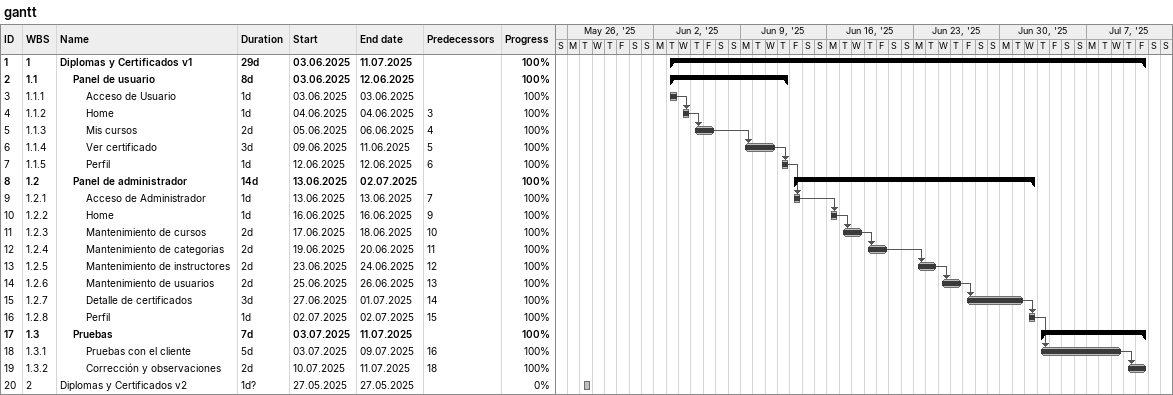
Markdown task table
gantt

| ID | WBS | Task | Duration | Start | Finish | Predecessors | % complete |
|---|---|---|---|---|---|---|---|
| 1 | 1 | **Diplomas y Certificados v1** | 29d | 2025-06-03 | 2025-07-11 |  | 100 |
| 2 | 1.1 | **Panel de usuario** | 8d | 2025-06-03 | 2025-06-12 |  | 100 |
| 3 | 1.1.1 | Acceso de Usuario | 1d | 2025-06-03 | 2025-06-03 |  | 100 |
| 4 | 1.1.2 | Home | 1d | 2025-06-04 | 2025-06-04 | 3 | 100 |
| 5 | 1.1.3 | Mis cursos | 2d | 2025-06-05 | 2025-06-06 | 4 | 100 |
| 6 | 1.1.4 | Ver certificado | 3d | 2025-06-09 | 2025-06-11 | 5 | 100 |
| 7 | 1.1.5 | Perfil | 1d | 2025-06-12 | 2025-06-12 | 6 | 100 |
| 8 | 1.2 | **Panel de administrador** | 14d | 2025-06-13 | 2025-07-02 |  | 100 |
| 9 | 1.2.1 | Acceso de Administrador | 1d | 2025-06-13 | 2025-06-13 | 7 | 100 |
| 10 | 1.2.2 | Home | 1d | 2025-06-16 | 2025-06-16 | 9 | 100 |
| 11 | 1.2.3 | Mantenimiento de cursos | 2d | 2025-06-17 | 2025-06-18 | 10 | 100 |
| 12 | 1.2.4 | Mantenimiento de categorias | 2d | 2025-06-19 | 2025-06-20 | 11 | 100 |
| 13 | 1.2.5 | Mantenimiento de instructores | 2d | 2025-06-23 | 2025-06-24 | 12 | 100 |
| 14 | 1.2.6 | Mantenimiento de usuarios | 2d | 2025-06-25 | 2025-06-26 | 13 | 100 |
| 15 | 1.2.7 | Detalle de certificados | 3d | 2025-06-27 | 2025-07-01 | 14 | 100 |
| 16 | 1.2.8 | Perfil | 1d | 2025-07-02 | 2025-07-02 | 15 | 100 |
| 17 | 1.3 | **Pruebas** | 7d | 2025-07-03 | 2025-07-11 |  | 100 |
| 18 | 1.3.1 | Pruebas con el cliente | 5d | 2025-07-03 | 2025-07-09 | 16 | 100 |
| 19 | 1.3.2 | Corrección y observaciones | 2d | 2025-07-10 | 2025-07-11 | 18 | 100 |
| 20 | 2 | Diplomas y Certificados v2 | 1d? | 2025-05-27 | 2025-05-27 |  | 0 |
